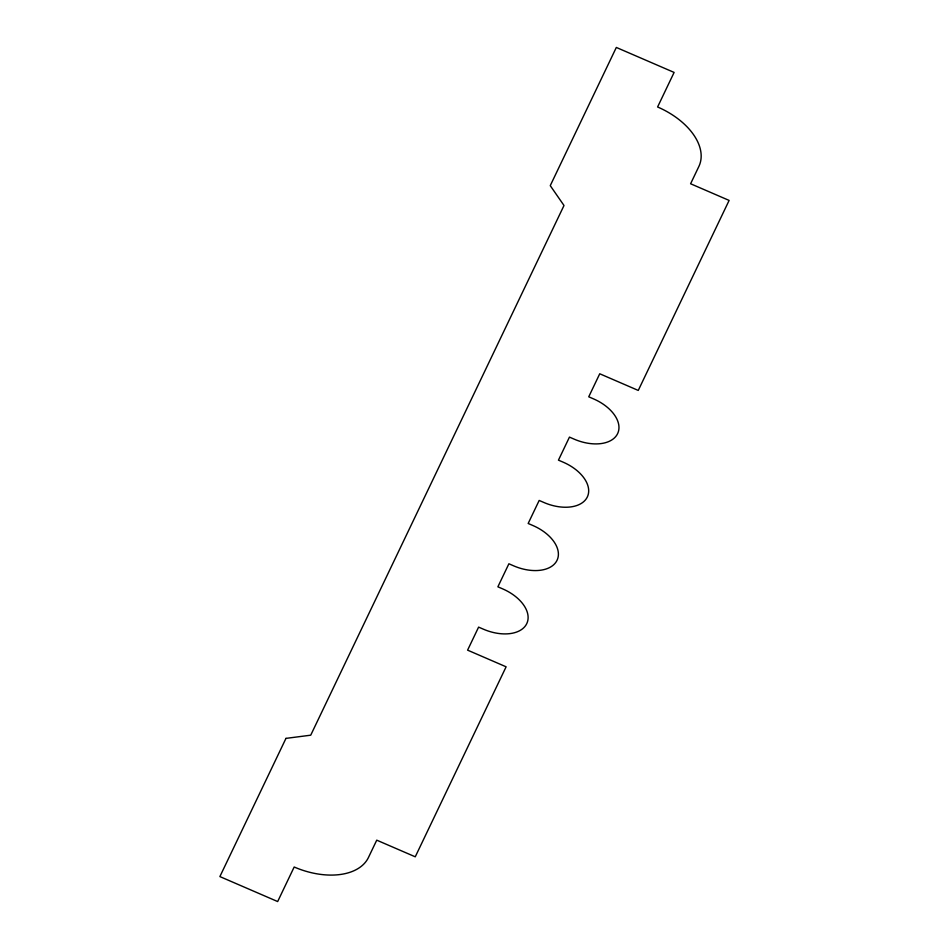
<?xml version="1.0" encoding="UTF-8"?>
<svg xmlns="http://www.w3.org/2000/svg" width="949" height="949" viewBox="0 0 949 949"><rect width="100%" height="100%" fill="white"/><g stroke="black" fill="none" stroke-linecap="round" stroke-linejoin="round"><path stroke-width="1.42" d="M285.969 738.381L219.883 876.579L277.666 901.55L294.178 867.006A62.978 38.245 22.1 0 0 368.485 857.433L376.741 840.162L415.259 856.805L506.114 666.803L467.596 650.148L478.604 627.123L483.421 629.199A36.738 22.313 22.1 0 0 526.766 623.612A36.738 22.313 22.1 0 0 502.697 588.89L497.881 586.814L508.889 563.777L513.706 565.865A36.738 22.313 22.1 0 0 557.051 560.278A36.738 22.313 22.1 0 0 532.982 525.556L528.166 523.48L539.174 500.443L543.991 502.531A36.738 22.313 22.1 0 0 587.336 496.944A36.738 22.313 22.1 0 0 563.267 462.222L558.451 460.146L569.459 437.109L574.275 439.197A36.738 22.313 22.1 0 0 617.621 433.61A36.738 22.313 22.1 0 0 593.54 398.888L588.736 396.801L599.744 373.776L638.262 390.43L729.117 200.417L690.599 183.762L698.855 166.49A62.978 38.245 22.1 0 0 657.598 106.976L674.11 72.421L616.328 47.45L550.254 185.648L564.003 205.494L310.726 735.19L285.969 738.381"/></g></svg>
